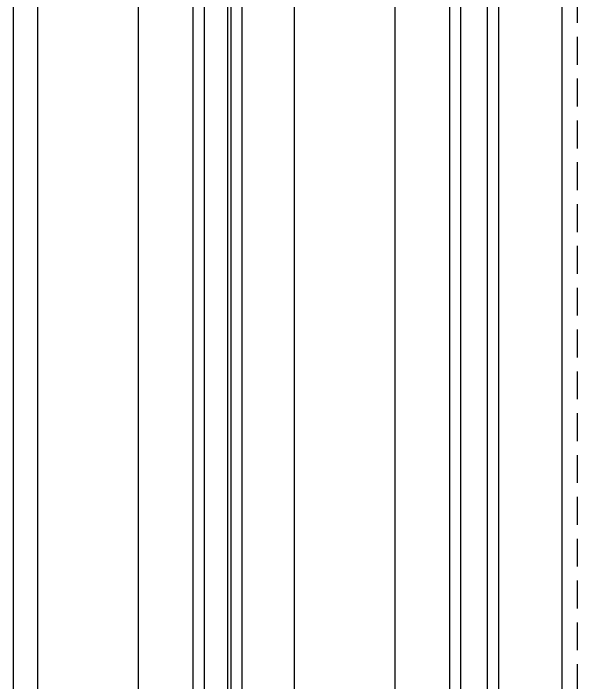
# Model space of a CAD drawing. Header units: millimetres. Extents: x 184384 to 428726, y 73696 to 101396.
# Drawn here: x 370172.1 to 370425.1, y 80495.8 to 80795.8 of the extents above; entities that cross this region are included whole.
import ezdxf

# ---------------------------------------------------------------- set-up
doc = ezdxf.new("R2010")
doc.units = ezdxf.units.MM
doc.header["$LTSCALE"] = 100
doc.header["$MEASUREMENT"] = 0
doc.linetypes.add('CEN', pattern=[62, 60, -1, 0, -1])
doc.linetypes.add('HIDDEN2', pattern=[0.1875, 0.125, -0.0625])
doc.layers.get('DEFPOINTS').update_dxf_attribs({"color": 171, "linetype": 'CONTINUOUS'})
for name, color, linetype in [('CEN(ST)', 1, 'CEN'), ('WIN', 4, 'CONTINUOUS'), ('WIN-G', 252, 'CONTINUOUS'), ('WIN2', 5, 'CONTINUOUS')]:
    doc.layers.add(name, color=color, linetype=linetype)

# ---------------------------------------------------------------- blocks, each defined once
blk = doc.blocks.new('PW1-SEC')
at = {"layer": 'WIN-G', "linetype": 'HIDDEN2'}
blk.add_line((253.0000939518213, 89.49999809270957), (253.0000939514721, 1110.500001854467), dxfattribs=at)
at = {"ltscale": 1000}
blk.add_wipeout([(246.00000000174623, -6.947899582632852e-10), (246.00000000133878, 1199.999999999247), (-2.9103830456733704e-10, 1199.999999999182), (5.820766091346741e-11, -7.59800729415412e-10)], dxfattribs=at).dxf.layer = 'DEFPOINTS'
at = {"layer": 'WIN-G'}
for p, q in [((246, 53.00000000005821), (245.9999999996508, 1146.999999999272)), ((0, 64), (-3.492459654808044e-10, 1135.999999999214)), ((80.50005599079304, 1072.622115603823), (80.50005599108408, 127.9999558478885)), ((85.50005599079304, 1072.000004968781), (85.50005599108408, 127.9999558478885)), ((97.50005599079304, 1072.000004968781), (97.50005599108408, 127.9999558478885)), ((102.500055990793, 1072.622115603823), (102.5000559910841, 127.9999558478885)), ((195.5000901368039, 1072.622115603852), (195.500090137095, 127.9999558479176)), ((200.5000901368039, 1072.00000496881), (200.500090137095, 127.9999558479176)), ((212.5000901368039, 1072.00000496881), (212.500090137095, 127.9999558479176)), ((217.5000901368039, 1072.622115603852), (217.500090137095, 127.9999558479176))]:
    blk.add_line(p, q, dxfattribs=at)
at = {"layer": 'WIN2'}
for points in [[(56.00008994678501, 1149.499977252592), (56.00008994713426, 50.4999835640192, -0.414213562373095), (55.50008994713426, 49.9999835640192), (42.50009395182133, 49.9999835640192, -0.414213562373095), (42.00009395182133, 50.4999835640192), (42.00009395179222, 100.9999606758356, 0.414213562373095), (41.00009395179222, 101.9999606758356), (34.00009395179222, 101.9999606758356), (33.50009395179222, 102.4999606758356), (33.00009395179222, 101.9999606758356), (26.00009395179222, 101.9999606758356, 0.414213562373095), (25.00009395179222, 100.9999606758356), (25.00009395182133, 50.4999835640192, -0.414213562373095), (24.50009395182133, 49.9999835640192), (11.50009013712406, 49.9999835640192, -0.414213562373095), (11.00009013712406, 50.4999835640192), (11.00009013677482, 1149.499977252592, -0.414213562373095)], [(171.000089946785, 1149.499977252621), (171.0000899471343, 50.49998356404831, -0.414213562373095), (170.5000899471343, 49.99998356404831), (157.5000939518213, 49.99998356404831, -0.414213562373095), (157.0000939518213, 50.49998356404831), (157.0000939517922, 100.9999606758647, 0.414213562373095), (156.0000939517922, 101.9999606758647), (149.0000939517922, 101.9999606758647), (148.5000939517922, 102.4999606758647), (148.0000939517922, 101.9999606758647), (141.0000939517922, 101.9999606758647, 0.414213562373095), (140.0000939517922, 100.9999606758647), (140.0000939518213, 50.49998356404831, -0.414213562373095), (139.5000939518213, 49.99998356404831), (126.5000901371241, 49.99998356404831, -0.414213562373095), (126.0000901371241, 50.49998356404831), (126.0000901367748, 1149.499977252621, -0.414213562373095)]]:
    blk.add_lwpolyline(points, format="xyb", dxfattribs=at)

msp = doc.modelspace()

# ---------------------------------------------------------------- block references
at = {"layer": 'WIN'}
msp.add_blockref('PW1-SEC', (370172.1387062501, 80195.81778686515), dxfattribs=at)

# ---------------------------------------------------------------- next in the draw order: linework, layer by layer
at = {"layer": 'CEN(ST)'}
msp.add_lwpolyline([(370268.1387062526, 84845.81778685786), (370268.1387062526, 75695.81778686447)], dxfattribs=at)

doc.saveas('drawing.dxf')
